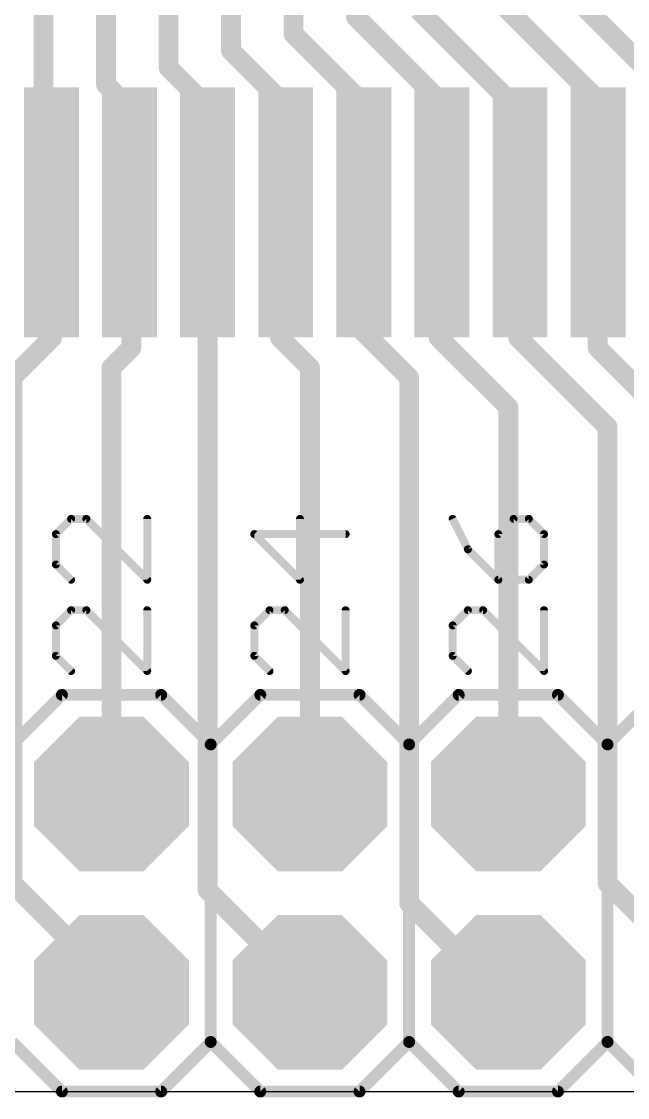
# Model space of a CAD drawing. Extents: x -28 to 28, y -5.2 to 53.3.
# Drawn here: x 0.12 to 7.88, y -5.16 to 8.62 of the extents above; entities that cross this region are included whole.
import ezdxf

# ---------------------------------------------------------------- set-up
doc = ezdxf.new("R2010")
doc.units = 0
for name, color, linetype in [('1', 12, 'CONTINUOUS'), ('17', 110, 'CONTINUOUS'), ('20', 53, 'CONTINUOUS'), ('21', 40, 'CONTINUOUS'), ('29', 253, 'CONTINUOUS'), ('51', 253, 'CONTINUOUS')]:
    doc.layers.add(name, color=color, linetype=linetype)

# ---------------------------------------------------------------- blocks, each defined once
blk = doc.blocks.new('RECT')
blk.add_solid([(-0.5, -0.5), (0.5, -0.5), (-0.5, 0.5), (0.5, 0.5)])
blk = doc.blocks.new('OCTAGONP')
at = {"const_width": 0.5}
blk.add_lwpolyline([(-0.25, -0.1036), (-0.25, 0.1036), (-0.1036, 0.25), (0.1036, 0.25), (0.25, 0.1036), (0.25, -0.1036), (0.1036, -0.25), (-0.1036, -0.25), (-0.25, -0.1036), (-0.25, 0.1036)], dxfattribs=at)

msp = doc.modelspace()

# ---------------------------------------------------------------- linework, layer by layer
at = {"layer": '1', "const_width": 0.254}
for points in [[(0.4, 6.585), (0.4, 11.43)], [(1.2, 7.817), (1.2, 11.43)], [(2, 8.033), (2, 11.43)], [(2.8, 8.249), (2.8, 11.43)], [(3.6, 8.465), (3.6, 11.43)], [(4.4, 8.681), (4.4, 11.43)], [(8.509, 7.62), (6.8, 9.329)], [(7.493, 7.62), (6, 9.113)], [(6.477, 7.493), (5.2, 8.77)], [(5.461, 7.62), (4.4, 8.681)], [(4.445, 7.62), (3.6, 8.465)], [(3.429, 7.62), (2.8, 8.249)], [(2.54, 7.493), (2, 8.033)], [(1.524, 7.493), (1.2, 7.817)], [(3.429, 6.223), (3.429, 7.62)], [(4.445, 6.096), (4.445, 7.62)], [(5.461, 6.477), (5.461, 7.62)], [(7.493, 6.223), (7.493, 7.62)], [(1.524, 6.35), (1.524, 7.493)], [(2.54, 6.223), (2.54, 7.493)], [(6.477, 6.223), (6.477, 7.493)], [(0.508, 6.477), (0.4, 6.585)], [(0.5, 6.469), (0.508, 6.477)], [(0.5, 6.18), (0.5, 6.469)], [(1.5, 6.326), (1.524, 6.35)], [(5.461, 6.477), (5.461, 6.35)], [(5.461, 6.477), (5.5, 6.438)], [(5.461, 4.572), (5.461, 6.477)], [(5.461, 6.35), (5.588, 6.223)], [(5.5, 6.438), (5.5, 6.18)], [(1.5, 6.18), (1.5, 6.326)], [(2.5, 6.183), (2.54, 6.223)], [(3.472, 6.18), (3.429, 6.223)], [(5.588, 6.223), (5.545, 6.18)], [(6.52, 6.18), (6.477, 6.223)], [(7.45, 6.18), (7.493, 6.223)], [(0.381, 5.969), (0.5, 6.088)], [(0.5, 6.088), (0.5, 6.18)], [(1.5, 5.945), (1.5, 6.18)], [(2.5, 6.183), (2.5, 6.18)], [(2.5, -2.5), (2.5, 6.183)], [(3.429, 6.096), (3.5, 6.167)], [(3.429, 4.572), (3.429, 6.096)], [(3.5, 6.18), (3.472, 6.18)], [(3.5, 6.167), (3.5, 6.18)], [(4.5, 6.151), (4.445, 6.096)], [(4.5, 6.18), (4.5, 6.151)], [(4.5, 5.897), (4.5, 6.18)], [(5.5, 6.18), (5.545, 6.18)], [(6.5, 6.18), (6.52, 6.18)], [(6.5, 5.992), (6.5, 6.18)], [(6.52, 6.18), (6.604, 6.096)], [(7.45, 6.18), (7.366, 6.096)], [(7.5, 6.18), (7.45, 6.18)], [(7.5, 5.976), (7.5, 6.18)], [(0.508, 5.842), (0.381, 5.969)], [(1.397, 5.842), (1.5, 5.945)], [(6.35, 5.842), (6.5, 5.992)], [(7.366, 5.842), (7.5, 5.976)], [(0.508, 4.572), (0.508, 5.842)], [(1.524, 5.715), (1.397, 5.842)], [(4.445, 5.842), (4.5, 5.897)], [(4.445, 4.699), (4.445, 5.842)], [(6.477, 5.715), (6.35, 5.842)], [(7.493, 5.715), (7.366, 5.842)], [(1.524, 4.445), (1.524, 5.715)], [(6.477, 4.572), (6.477, 5.715)], [(7.493, 4.445), (7.493, 5.715)], [(5.08, 4.064), (4.445, 4.699)], [(0, 4.064), (0.508, 4.572)], [(3.81, 4.191), (3.429, 4.572)], [(6.35, 3.683), (5.461, 4.572)], [(7.62, 3.429), (6.477, 4.572)], [(1.27, 4.191), (1.524, 4.445)], [(8.89, 3.048), (7.493, 4.445)], [(1.27, -1.27), (1.27, 4.191)], [(3.81, -1.27), (3.81, 4.191)], [(0, -2.413), (0, 4.064)], [(5.08, -2.667), (5.08, 4.064)], [(6.35, -1.27), (6.35, 3.683)], [(7.62, -2.413), (7.62, 3.429)], [(0, -2.413), (1.27, -3.683)], [(8.89, -3.683), (7.62, -2.413)], [(3.81, -3.81), (2.5, -2.5)], [(6.223, -3.81), (5.08, -2.667)], [(1.27, -3.683), (1.27, -3.81)], [(6.35, -3.81), (6.223, -3.81)]]:
    msp.add_lwpolyline(points, dxfattribs=at)
at = {"layer": '1', "const_width": 0.127}
for points in [[(4.4449, 8.7259, 1), (4.3551, 8.6361)], [(4.3365, 8.681, 1), (4.4635, 8.681)], [(3.6449, 8.5099, 1), (3.5551, 8.4201)], [(3.5365, 8.465, 1), (3.6635, 8.465)], [(2.8449, 8.2939, 1), (2.7551, 8.2041)], [(2.7365, 8.249, 1), (2.8635, 8.249)], [(2.0449, 8.0779, 1), (1.9551, 7.9881)], [(1.9365, 8.033, 1), (2.0635, 8.033)], [(1.2449, 7.8619, 1), (1.1551, 7.7721)], [(1.1365, 7.817, 1), (1.2635, 7.817)], [(3.4925, 7.62, 1), (3.3655, 7.62)], [(3.3841, 7.5751, 1), (3.4739, 7.6649)], [(4.5085, 7.62, 1), (4.3815, 7.62)], [(4.4001, 7.5751, 1), (4.4899, 7.6649)], [(5.5245, 7.62, 1), (5.3975, 7.62)], [(5.4161, 7.5751, 1), (5.5059, 7.6649)], [(7.5565, 7.62, 1), (7.4295, 7.62)], [(7.4481, 7.5751, 1), (7.5379, 7.6649)], [(1.5875, 7.493, 1), (1.4605, 7.493)], [(1.4791, 7.4481, 1), (1.5689, 7.5379)], [(2.6035, 7.493, 1), (2.4765, 7.493)], [(2.4951, 7.4481, 1), (2.5849, 7.5379)], [(6.5405, 7.493, 1), (6.4135, 7.493)], [(6.4321, 7.4481, 1), (6.5219, 7.5379)], [(0.4449, 6.6299, 1), (0.3551, 6.5401)], [(0.3365, 6.585, 1), (0.4635, 6.585)], [(0.5635, 6.469, 1), (0.4365, 6.469)], [(0.4551, 6.5139, 1), (0.5449, 6.4241)], [(0.5529, 6.4321, 1), (0.4631, 6.5219)], [(0.4631, 6.4321, 1), (0.5529, 6.5219)], [(1.5689, 6.3051, 1), (1.4791, 6.3949)], [(5.5245, 6.477, 1), (5.3975, 6.477)], [(5.5059, 6.5219, 1), (5.4161, 6.4321)], [(5.5245, 6.477, 1), (5.3975, 6.477)], [(5.3975, 6.477, 1), (5.5245, 6.477)], [(5.5059, 6.3949, 1), (5.4161, 6.3051)], [(5.5635, 6.438, 1), (5.4365, 6.438)], [(5.4551, 6.3931, 1), (5.5449, 6.4829)], [(1.5635, 6.326, 1), (1.4365, 6.326)], [(1.4551, 6.3709, 1), (1.5449, 6.2811)], [(1.4605, 6.35, 1), (1.5875, 6.35)], [(2.5849, 6.1781, 1), (2.4951, 6.2679)], [(3.4739, 6.2679, 1), (3.3841, 6.1781)], [(5.3975, 6.35, 1), (5.5245, 6.35)], [(5.6329, 6.1781, 1), (5.5431, 6.2679)], [(6.5219, 6.2679, 1), (6.4321, 6.1781)], [(7.5379, 6.1781, 1), (7.4481, 6.2679)], [(0.5635, 6.18, 1), (0.4365, 6.18)], [(0.4365, 6.18, 1), (0.5635, 6.18)], [(0.5449, 6.0431, 1), (0.4551, 6.1329)], [(1.5635, 6.18, 1), (1.4365, 6.18)], [(1.4365, 6.18, 1), (1.5635, 6.18)], [(2.5635, 6.183, 1), (2.4365, 6.183)], [(2.5635, 6.183, 1), (2.4365, 6.183)], [(2.4551, 6.2279, 1), (2.5449, 6.1381)], [(2.4365, 6.18, 1), (2.5635, 6.18)], [(2.4765, 6.223, 1), (2.6035, 6.223)], [(3.3655, 6.223, 1), (3.4925, 6.223)], [(3.4925, 6.096, 1), (3.3655, 6.096)], [(3.3841, 6.1409, 1), (3.4739, 6.0511)], [(3.472, 6.2435, 1), (3.472, 6.1165)], [(3.4271, 6.1351, 1), (3.5169, 6.2249)], [(3.5635, 6.18, 1), (3.4365, 6.18)], [(3.4365, 6.167, 1), (3.5635, 6.167)], [(3.5449, 6.1221, 1), (3.4551, 6.2119)], [(3.5, 6.1165, 1), (3.5, 6.2435)], [(4.4001, 6.1409, 1), (4.4899, 6.0511)], [(4.5635, 6.18, 1), (4.4365, 6.18)], [(4.5635, 6.18, 1), (4.4365, 6.18)], [(4.4365, 6.151, 1), (4.5635, 6.151)], [(4.5449, 6.1061, 1), (4.4551, 6.1959)], [(5.5, 6.2435, 1), (5.5, 6.1165)], [(5.4365, 6.18, 1), (5.5635, 6.18)], [(5.5001, 6.2249, 1), (5.5899, 6.1351)], [(5.5431, 6.1781, 1), (5.6329, 6.2679)], [(5.545, 6.1165, 1), (5.545, 6.2435)], [(6.4135, 6.223, 1), (6.5405, 6.223)], [(6.5, 6.2435, 1), (6.5, 6.1165)], [(6.5635, 6.18, 1), (6.4365, 6.18)], [(6.5649, 6.2249, 1), (6.4751, 6.1351)], [(6.4751, 6.1351, 1), (6.5649, 6.2249)], [(6.52, 6.1165, 1), (6.52, 6.2435)], [(6.5591, 6.0511, 1), (6.6489, 6.1409)], [(7.3211, 6.1409, 1), (7.4109, 6.0511)], [(7.45, 6.2435, 1), (7.45, 6.1165)], [(7.4051, 6.2249, 1), (7.4949, 6.1351)], [(7.4949, 6.1351, 1), (7.4051, 6.2249)], [(7.4295, 6.223, 1), (7.5565, 6.223)], [(7.5635, 6.18, 1), (7.4365, 6.18)], [(7.5, 6.1165, 1), (7.5, 6.2435)], [(0.4259, 6.0139, 1), (0.3361, 5.9241)], [(0.3361, 6.0139, 1), (0.4259, 5.9241)], [(0.4365, 6.088, 1), (0.5635, 6.088)], [(1.5449, 5.9001, 1), (1.4551, 5.9899)], [(4.3815, 6.096, 1), (4.5085, 6.096)], [(6.5449, 5.9471, 1), (6.4551, 6.0369)], [(7.5449, 5.9311, 1), (7.4551, 6.0209)], [(0.5715, 5.842, 1), (0.4445, 5.842)], [(0.4631, 5.7971, 1), (0.5529, 5.8869)], [(1.4419, 5.8869, 1), (1.3521, 5.7971)], [(1.3521, 5.8869, 1), (1.4419, 5.7971)], [(1.4365, 5.945, 1), (1.5635, 5.945)], [(4.5085, 5.842, 1), (4.3815, 5.842)], [(4.4001, 5.8869, 1), (4.4899, 5.7971)], [(4.4365, 5.897, 1), (4.5635, 5.897)], [(4.5449, 5.8521, 1), (4.4551, 5.9419)], [(6.3949, 5.8869, 1), (6.3051, 5.7971)], [(6.3051, 5.8869, 1), (6.3949, 5.7971)], [(6.4365, 5.992, 1), (6.5635, 5.992)], [(7.4109, 5.8869, 1), (7.3211, 5.7971)], [(7.3211, 5.8869, 1), (7.4109, 5.7971)], [(7.4365, 5.976, 1), (7.5635, 5.976)], [(1.5875, 5.715, 1), (1.4605, 5.715)], [(1.4791, 5.6701, 1), (1.5689, 5.7599)], [(6.5405, 5.715, 1), (6.4135, 5.715)], [(6.4321, 5.6701, 1), (6.5219, 5.7599)], [(7.5565, 5.715, 1), (7.4295, 5.715)], [(7.4481, 5.6701, 1), (7.5379, 5.7599)], [(4.4899, 4.7439, 1), (4.4001, 4.6541)], [(0.5529, 4.5271, 1), (0.4631, 4.6169)], [(3.4739, 4.6169, 1), (3.3841, 4.5271)], [(4.3815, 4.699, 1), (4.5085, 4.699)], [(5.5059, 4.6169, 1), (5.4161, 4.5271)], [(6.5219, 4.6169, 1), (6.4321, 4.5271)], [(0.4445, 4.572, 1), (0.5715, 4.572)], [(1.5689, 4.4001, 1), (1.4791, 4.4899)], [(3.3655, 4.572, 1), (3.4925, 4.572)], [(5.3975, 4.572, 1), (5.5245, 4.572)], [(6.4135, 4.572, 1), (6.5405, 4.572)], [(7.5379, 4.4899, 1), (7.4481, 4.4001)], [(1.4605, 4.445, 1), (1.5875, 4.445)], [(7.4295, 4.445, 1), (7.5565, 4.445)], [(1.3335, 4.191, 1), (1.2065, 4.191)], [(1.2251, 4.2359, 1), (1.3149, 4.1461)], [(3.8735, 4.191, 1), (3.7465, 4.191)], [(3.7651, 4.1461, 1), (3.8549, 4.2359)], [(0.0635, 4.064, 1), (-0.0635, 4.064)], [(5.1435, 4.064, 1), (5.0165, 4.064)], [(5.0351, 4.0191, 1), (5.1249, 4.1089)], [(6.4135, 3.683, 1), (6.2865, 3.683)], [(6.3051, 3.6381, 1), (6.3949, 3.7279)], [(7.6835, 3.429, 1), (7.5565, 3.429)], [(7.5751, 3.3841, 1), (7.6649, 3.4739)], [(1.2065, -1.27, 1), (1.3335, -1.27)], [(3.7465, -1.27, 1), (3.8735, -1.27)], [(6.2865, -1.27, 1), (6.4135, -1.27)], [(7.6649, -2.3681, 1), (7.5751, -2.4579)], [(-0.0635, -2.413, 1), (0.0635, -2.413)], [(2.5449, -2.4551, 1), (2.4551, -2.5449)], [(2.4365, -2.5, 1), (2.5635, -2.5)], [(7.5565, -2.413, 1), (7.6835, -2.413)], [(5.1249, -2.6221, 1), (5.0351, -2.7119)], [(5.0165, -2.667, 1), (5.1435, -2.667)], [(1.3335, -3.683, 1), (1.2065, -3.683)], [(1.2251, -3.7279, 1), (1.3149, -3.6381)], [(3.7651, -3.8549, 1), (3.8549, -3.7651)], [(6.223, -3.7465, 1), (6.223, -3.8735)], [(6.1781, -3.8549, 1), (6.2679, -3.7651)], [(6.35, -3.8735, 1), (6.35, -3.7465)], [(1.2065, -3.81, 1), (1.3335, -3.81)]]:
    msp.add_lwpolyline(points, format="xyb", dxfattribs=at)
at = {"layer": '20'}
msp.add_line((-25.4, -5.08), (25.4, -5.08), dxfattribs=at)
at = {"layer": '21'}
for points, const_width in [([(0.7527, 2.2538), (0.5578, 2.0589)], 0.1016), ([(0.9476, 2.2538), (0.7527, 2.2538)], 0.1016), ([(1.7272, 1.4742), (0.9476, 2.2538)], 0.1016), ([(1.7272, 2.2538), (1.7272, 1.4742)], 0.1016), ([(3.6825, 1.4742), (3.6825, 2.2538)], 0.1016), ([(5.6378, 2.2538), (5.8327, 1.864)], 0.1016), ([(6.4174, 2.2538), (6.2225, 2.0589)], 0.1016), ([(6.6123, 2.2538), (6.4174, 2.2538)], 0.1016), ([(6.8072, 2.0589), (6.6123, 2.2538)], 0.1016), ([(0.5578, 2.0589), (0.5578, 1.6691)], 0.1016), ([(4.2672, 2.0589), (3.0978, 2.0589)], 0.1016), ([(3.0978, 2.0589), (3.6825, 1.4742)], 0.1016), ([(6.2225, 2.0589), (6.2225, 1.4742)], 0.1016), ([(6.8072, 1.6691), (6.8072, 2.0589)], 0.1016), ([(5.8327, 1.864), (6.2225, 1.4742)], 0.1016), ([(0.5578, 1.6691), (0.7527, 1.4742)], 0.1016), ([(6.6123, 1.4742), (6.8072, 1.6691)], 0.1016), ([(6.2225, 1.4742), (6.6123, 1.4742)], 0.1016), ([(0.7527, 1.0844), (0.5578, 0.8895)], 0.1016), ([(0.9476, 1.0844), (0.7527, 1.0844)], 0.1016), ([(1.7272, 0.3048), (0.9476, 1.0844)], 0.1016), ([(1.7272, 1.0844), (1.7272, 0.3048)], 0.1016), ([(3.2927, 1.0844), (3.0978, 0.8895)], 0.1016), ([(3.4876, 1.0844), (3.2927, 1.0844)], 0.1016), ([(4.2672, 0.3048), (3.4876, 1.0844)], 0.1016), ([(4.2672, 1.0844), (4.2672, 0.3048)], 0.1016), ([(5.8327, 1.0844), (5.6378, 0.8895)], 0.1016), ([(6.0276, 1.0844), (5.8327, 1.0844)], 0.1016), ([(6.8072, 0.3048), (6.0276, 1.0844)], 0.1016), ([(6.8072, 1.0844), (6.8072, 0.3048)], 0.1016), ([(0.5578, 0.8895), (0.5578, 0.4997)], 0.1016), ([(3.0978, 0.8895), (3.0978, 0.4997)], 0.1016), ([(5.6378, 0.8895), (5.6378, 0.4997)], 0.1016), ([(0.5578, 0.4997), (0.7527, 0.3048)], 0.1016), ([(3.0978, 0.4997), (3.2927, 0.3048)], 0.1016), ([(5.6378, 0.4997), (5.8327, 0.3048)], 0.1016), ([(0, -0.635), (0.635, 0)], 0.1524), ([(0.635, 0), (1.905, 0)], 0.1524), ([(1.905, 0), (2.54, -0.635)], 0.1524), ([(2.54, -0.635), (3.175, 0)], 0.1524), ([(3.175, 0), (4.445, 0)], 0.1524), ([(5.08, -0.635), (4.445, 0)], 0.1524), ([(5.08, -0.635), (5.715, 0)], 0.1524), ([(6.985, 0), (5.715, 0)], 0.1524), ([(6.985, 0), (7.62, -0.635)], 0.1524), ([(7.62, -0.635), (8.255, 0)], 0.1524), ([(2.54, -0.635), (2.54, -4.445)], 0.1524), ([(5.08, -0.635), (5.08, -4.445)], 0.1524), ([(7.62, -0.635), (7.62, -4.445)], 0.1524), ([(0, -4.445), (0.635, -5.08)], 0.1524), ([(2.54, -4.445), (1.905, -5.08)], 0.1524), ([(2.54, -4.445), (3.175, -5.08)], 0.1524), ([(5.08, -4.445), (4.445, -5.08)], 0.1524), ([(5.08, -4.445), (5.715, -5.08)], 0.1524), ([(7.62, -4.445), (6.985, -5.08)], 0.1524), ([(7.62, -4.445), (8.255, -5.08)], 0.1524), ([(1.905, -5.08), (0.635, -5.08)], 0.1524), ([(4.445, -5.08), (3.175, -5.08)], 0.1524), ([(6.985, -5.08), (5.715, -5.08)], 0.1524)]:
    msp.add_lwpolyline(points, dxfattribs=dict(at, const_width=const_width))
for points, const_width in [([(0.7527, 2.2792, 1), (0.7527, 2.2284)], 0.0508), ([(0.7707, 2.2358, 1), (0.7347, 2.2718)], 0.0508), ([(0.9656, 2.2718, 1), (0.9296, 2.2358)], 0.0508), ([(0.9476, 2.2284, 1), (0.9476, 2.2792)], 0.0508), ([(1.7526, 2.2538, 1), (1.7018, 2.2538)], 0.0508), ([(3.7079, 2.2538, 1), (3.6571, 2.2538)], 0.0508), ([(5.6605, 2.2652, 1), (5.6151, 2.2424)], 0.0508), ([(6.4174, 2.2792, 1), (6.4174, 2.2284)], 0.0508), ([(6.4354, 2.2358, 1), (6.3994, 2.2718)], 0.0508), ([(6.6303, 2.2718, 1), (6.5943, 2.2358)], 0.0508), ([(6.6123, 2.2284, 1), (6.6123, 2.2792)], 0.0508), ([(0.5398, 2.0769, 1), (0.5758, 2.0409)], 0.0508), ([(0.5832, 2.0589, 1), (0.5324, 2.0589)], 0.0508), ([(3.1158, 2.0769, 1), (3.0798, 2.0409)], 0.0508), ([(3.0978, 2.0843, 1), (3.0978, 2.0335)], 0.0508), ([(4.2672, 2.0335, 1), (4.2672, 2.0843)], 0.0508), ([(6.2045, 2.0769, 1), (6.2405, 2.0409)], 0.0508), ([(6.2479, 2.0589, 1), (6.1971, 2.0589)], 0.0508), ([(6.8326, 2.0589, 1), (6.7818, 2.0589)], 0.0508), ([(6.7892, 2.0409, 1), (6.8252, 2.0769)], 0.0508), ([(5.8507, 1.882, 1), (5.8147, 1.846)], 0.0508), ([(5.81, 1.8526, 1), (5.8554, 1.8754)], 0.0508), ([(0.5758, 1.6871, 1), (0.5398, 1.6511)], 0.0508), ([(0.5324, 1.6691, 1), (0.5832, 1.6691)], 0.0508), ([(6.7818, 1.6691, 1), (6.8326, 1.6691)], 0.0508), ([(6.8252, 1.6511, 1), (6.7892, 1.6871)], 0.0508), ([(0.7347, 1.4562, 1), (0.7707, 1.4922)], 0.0508), ([(1.7092, 1.4562, 1), (1.7452, 1.4922)], 0.0508), ([(3.6645, 1.4562, 1), (3.7005, 1.4922)], 0.0508), ([(6.2225, 1.4996, 1), (6.2225, 1.4488)], 0.0508), ([(6.2045, 1.4562, 1), (6.2405, 1.4922)], 0.0508), ([(6.5943, 1.4922, 1), (6.6303, 1.4562)], 0.0508), ([(6.6123, 1.4488, 1), (6.6123, 1.4996)], 0.0508), ([(1.7018, 1.4742, 1), (1.7526, 1.4742)], 0.0508), ([(3.6571, 1.4742, 1), (3.7079, 1.4742)], 0.0508), ([(6.1971, 1.4742, 1), (6.2479, 1.4742)], 0.0508), ([(0.7527, 1.1098, 1), (0.7527, 1.059)], 0.0508), ([(0.7707, 1.0664, 1), (0.7347, 1.1024)], 0.0508), ([(0.9656, 1.1024, 1), (0.9296, 1.0664)], 0.0508), ([(0.9476, 1.059, 1), (0.9476, 1.1098)], 0.0508), ([(1.7526, 1.0844, 1), (1.7018, 1.0844)], 0.0508), ([(3.2927, 1.1098, 1), (3.2927, 1.059)], 0.0508), ([(3.3107, 1.0664, 1), (3.2747, 1.1024)], 0.0508), ([(3.5056, 1.1024, 1), (3.4696, 1.0664)], 0.0508), ([(3.4876, 1.059, 1), (3.4876, 1.1098)], 0.0508), ([(4.2926, 1.0844, 1), (4.2418, 1.0844)], 0.0508), ([(5.8327, 1.1098, 1), (5.8327, 1.059)], 0.0508), ([(5.8507, 1.0664, 1), (5.8147, 1.1024)], 0.0508), ([(6.0456, 1.1024, 1), (6.0096, 1.0664)], 0.0508), ([(6.0276, 1.059, 1), (6.0276, 1.1098)], 0.0508), ([(6.8326, 1.0844, 1), (6.7818, 1.0844)], 0.0508), ([(0.5398, 0.9075, 1), (0.5758, 0.8715)], 0.0508), ([(0.5832, 0.8895, 1), (0.5324, 0.8895)], 0.0508), ([(3.0798, 0.9075, 1), (3.1158, 0.8715)], 0.0508), ([(3.1232, 0.8895, 1), (3.0724, 0.8895)], 0.0508), ([(5.6198, 0.9075, 1), (5.6558, 0.8715)], 0.0508), ([(5.6632, 0.8895, 1), (5.6124, 0.8895)], 0.0508), ([(0.5758, 0.5177, 1), (0.5398, 0.4817)], 0.0508), ([(0.5324, 0.4997, 1), (0.5832, 0.4997)], 0.0508), ([(3.1158, 0.5177, 1), (3.0798, 0.4817)], 0.0508), ([(3.0724, 0.4997, 1), (3.1232, 0.4997)], 0.0508), ([(5.6558, 0.5177, 1), (5.6198, 0.4817)], 0.0508), ([(5.6124, 0.4997, 1), (5.6632, 0.4997)], 0.0508), ([(0.7347, 0.2868, 1), (0.7707, 0.3228)], 0.0508), ([(1.7018, 0.3048, 1), (1.7526, 0.3048)], 0.0508), ([(1.7092, 0.2868, 1), (1.7452, 0.3228)], 0.0508), ([(3.2747, 0.2868, 1), (3.3107, 0.3228)], 0.0508), ([(4.2418, 0.3048, 1), (4.2926, 0.3048)], 0.0508), ([(4.2492, 0.2868, 1), (4.2852, 0.3228)], 0.0508), ([(5.8147, 0.2868, 1), (5.8507, 0.3228)], 0.0508), ([(6.7818, 0.3048, 1), (6.8326, 0.3048)], 0.0508), ([(6.7892, 0.2868, 1), (6.8252, 0.3228)], 0.0508), ([(0.635, 0.0381, 1), (0.635, -0.0381)], 0.0762), ([(0.6619, -0.0269, 1), (0.6081, 0.0269)], 0.0762), ([(1.9319, 0.0269, 1), (1.8781, -0.0269)], 0.0762), ([(1.905, -0.0381, 1), (1.905, 0.0381)], 0.0762), ([(3.175, 0.0381, 1), (3.175, -0.0381)], 0.0762), ([(3.2019, -0.0269, 1), (3.1481, 0.0269)], 0.0762), ([(4.4719, 0.0269, 1), (4.4181, -0.0269)], 0.0762), ([(4.445, -0.0381, 1), (4.445, 0.0381)], 0.0762), ([(5.715, 0.0381, 1), (5.715, -0.0381)], 0.0762), ([(5.7419, -0.0269, 1), (5.6881, 0.0269)], 0.0762), ([(7.0119, 0.0269, 1), (6.9581, -0.0269)], 0.0762), ([(6.985, -0.0381, 1), (6.985, 0.0381)], 0.0762), ([(2.5781, -0.635, 1), (2.5019, -0.635)], 0.0762), ([(2.5131, -0.6081, 1), (2.5669, -0.6619)], 0.0762), ([(2.5131, -0.6619, 1), (2.5669, -0.6081)], 0.0762), ([(5.1181, -0.635, 1), (5.0419, -0.635)], 0.0762), ([(5.0531, -0.6081, 1), (5.1069, -0.6619)], 0.0762), ([(5.0531, -0.6619, 1), (5.1069, -0.6081)], 0.0762), ([(7.6581, -0.635, 1), (7.5819, -0.635)], 0.0762), ([(7.5931, -0.6081, 1), (7.6469, -0.6619)], 0.0762), ([(7.5931, -0.6619, 1), (7.6469, -0.6081)], 0.0762), ([(2.5019, -4.445, 1), (2.5781, -4.445)], 0.0762), ([(2.5669, -4.4181, 1), (2.5131, -4.4719)], 0.0762), ([(2.5669, -4.4719, 1), (2.5131, -4.4181)], 0.0762), ([(5.0419, -4.445, 1), (5.1181, -4.445)], 0.0762), ([(5.1069, -4.4181, 1), (5.0531, -4.4719)], 0.0762), ([(5.1069, -4.4719, 1), (5.0531, -4.4181)], 0.0762), ([(7.5819, -4.445, 1), (7.6581, -4.445)], 0.0762), ([(7.6469, -4.4181, 1), (7.5931, -4.4719)], 0.0762), ([(7.6469, -4.4719, 1), (7.5931, -4.4181)], 0.0762), ([(0.635, -5.0419, 1), (0.635, -5.1181)], 0.0762), ([(0.6081, -5.1069, 1), (0.6619, -5.0531)], 0.0762), ([(1.8781, -5.0531, 1), (1.9319, -5.1069)], 0.0762), ([(1.905, -5.1181, 1), (1.905, -5.0419)], 0.0762), ([(3.175, -5.0419, 1), (3.175, -5.1181)], 0.0762), ([(3.1481, -5.1069, 1), (3.2019, -5.0531)], 0.0762), ([(4.4181, -5.0531, 1), (4.4719, -5.1069)], 0.0762), ([(4.445, -5.1181, 1), (4.445, -5.0419)], 0.0762), ([(5.715, -5.0419, 1), (5.715, -5.1181)], 0.0762), ([(5.6881, -5.1069, 1), (5.7419, -5.0531)], 0.0762), ([(6.9581, -5.0531, 1), (7.0119, -5.1069)], 0.0762), ([(6.985, -5.1181, 1), (6.985, -5.0419)], 0.0762)]:
    msp.add_lwpolyline(points, format="xyb", dxfattribs=dict(at, const_width=const_width))

# ---------------------------------------------------------------- block references
at = {"layer": '1', "xscale": 0.5, "yscale": 3}
for p in [(0.5, 6.18), (1.5, 6.18), (2.5, 6.18), (3.5, 6.18), (4.5, 6.18), (5.5, 6.18), (6.5, 6.18), (7.5, 6.18)]:
    msp.add_blockref('RECT', p, dxfattribs=at)
at = {"layer": '17', "xscale": 1.778, "yscale": 1.778}
for p in [(1.27, -1.27), (1.27, -1.27), (3.81, -1.27), (3.81, -1.27), (6.35, -1.27), (6.35, -1.27), (1.27, -3.81), (1.27, -3.81), (3.81, -3.81), (3.81, -3.81), (6.35, -3.81), (6.35, -3.81)]:
    msp.add_blockref('OCTAGONP', p, dxfattribs=at)
at = {"layer": '29'}
for name, p, xscale, yscale in [('RECT', (0.5, 6.18), 0.7032, 3.2032), ('RECT', (1.5, 6.18), 0.7032, 3.2032), ('RECT', (2.5, 6.18), 0.7032, 3.2032), ('RECT', (3.5, 6.18), 0.7032, 3.2032), ('RECT', (4.5, 6.18), 0.7032, 3.2032), ('RECT', (5.5, 6.18), 0.7032, 3.2032), ('RECT', (6.5, 6.18), 0.7032, 3.2032), ('RECT', (7.5, 6.18), 0.7032, 3.2032), ('OCTAGONP', (1.27, -1.27), 1.9812, 1.9812), ('OCTAGONP', (3.81, -1.27), 1.9812, 1.9812), ('OCTAGONP', (6.35, -1.27), 1.9812, 1.9812), ('OCTAGONP', (1.27, -3.81), 1.9812, 1.9812), ('OCTAGONP', (3.81, -3.81), 1.9812, 1.9812), ('OCTAGONP', (6.35, -3.81), 1.9812, 1.9812)]:
    msp.add_blockref(name, p, dxfattribs=dict(at, xscale=xscale, yscale=yscale))
at = {"layer": '51', "xscale": 0.508, "yscale": 0.508}
for p in [(1.27, -1.27), (3.81, -1.27), (6.35, -1.27), (1.27, -3.81), (3.81, -3.81), (6.35, -3.81)]:
    msp.add_blockref('RECT', p, dxfattribs=at)

doc.saveas('drawing.dxf')
